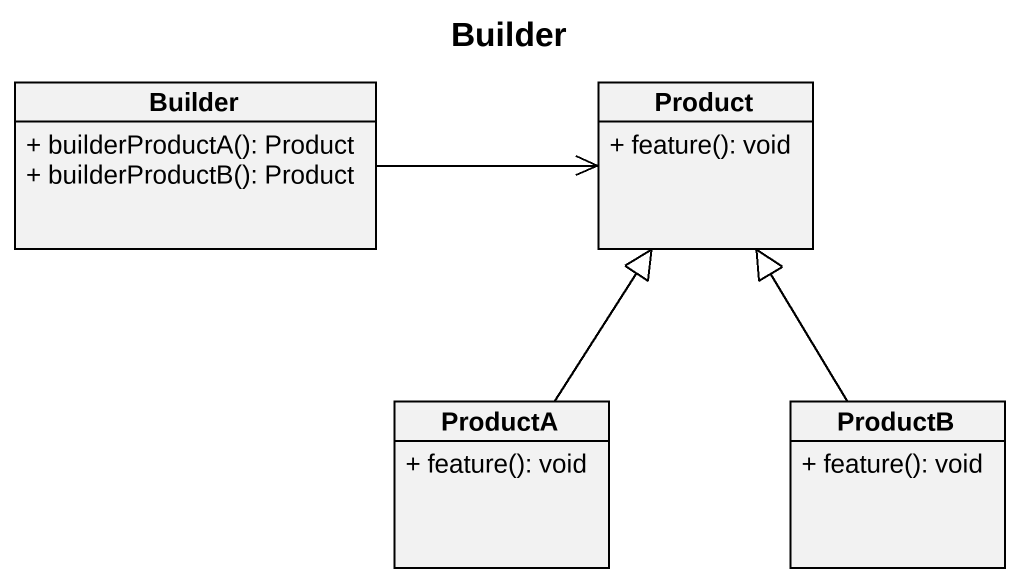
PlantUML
@startuml
title Builder
hide circle
hide empty members
skinparam classAttributeIconSize 0
class Builder {
  + builderProductA(): Product
  + builderProductB(): Product
}
class Product {
  + feature(): void
}
class ProductA {
  + feature(): void
}
class ProductB {
  + feature(): void
}
Builder -right-> Product
ProductA -up-|> Product
ProductB -up-|> Product
@enduml
